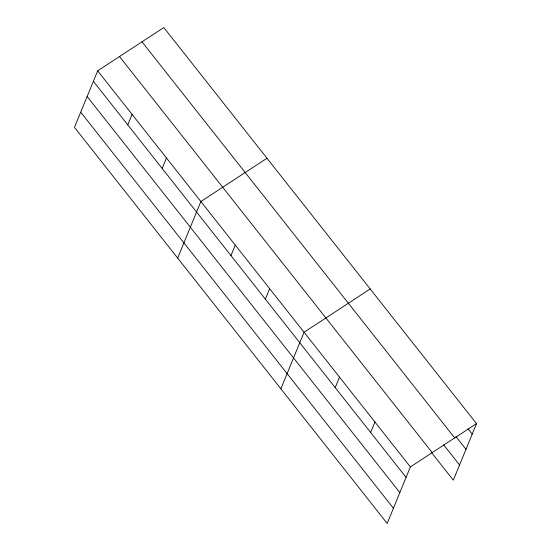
<?xml version="1.0" encoding="UTF-8"?>
<svg xmlns="http://www.w3.org/2000/svg" width="551" height="551" viewBox="0 0 551 551"><rect width="100%" height="100%" fill="white"/><g stroke="black" fill="none" stroke-linecap="round" stroke-linejoin="round"><path stroke-width="0.83" d="M97.672 70.824L74.481 127.371L387.188 523.45L410.378 466.904L476.519 423.629L163.812 27.55L97.672 70.824L410.378 466.904M127.77 124.87L132.068 114.394M162.173 168.441L166.464 157.965M177.677 258.075L200.867 201.535L267.001 158.254M230.965 255.581L235.263 245.099M265.362 299.145L269.659 288.669M280.872 388.786L304.062 332.239L370.196 288.965M335.201 387.608L339.499 377.125M370.644 432.494L374.942 422.018M476.519 423.629L453.328 480.176L431.64 452.708M467.992 428.747L472.221 434.105M455.939 436.578L465.988 449.313M141.986 41.828L454.692 437.914M443.693 444.871L459.562 464.975M119.498 56.546L432.204 452.626M93.374 81.3L406.087 477.386M87.141 96.508L399.847 492.587M80.715 112.17L393.428 508.249"/></g></svg>
